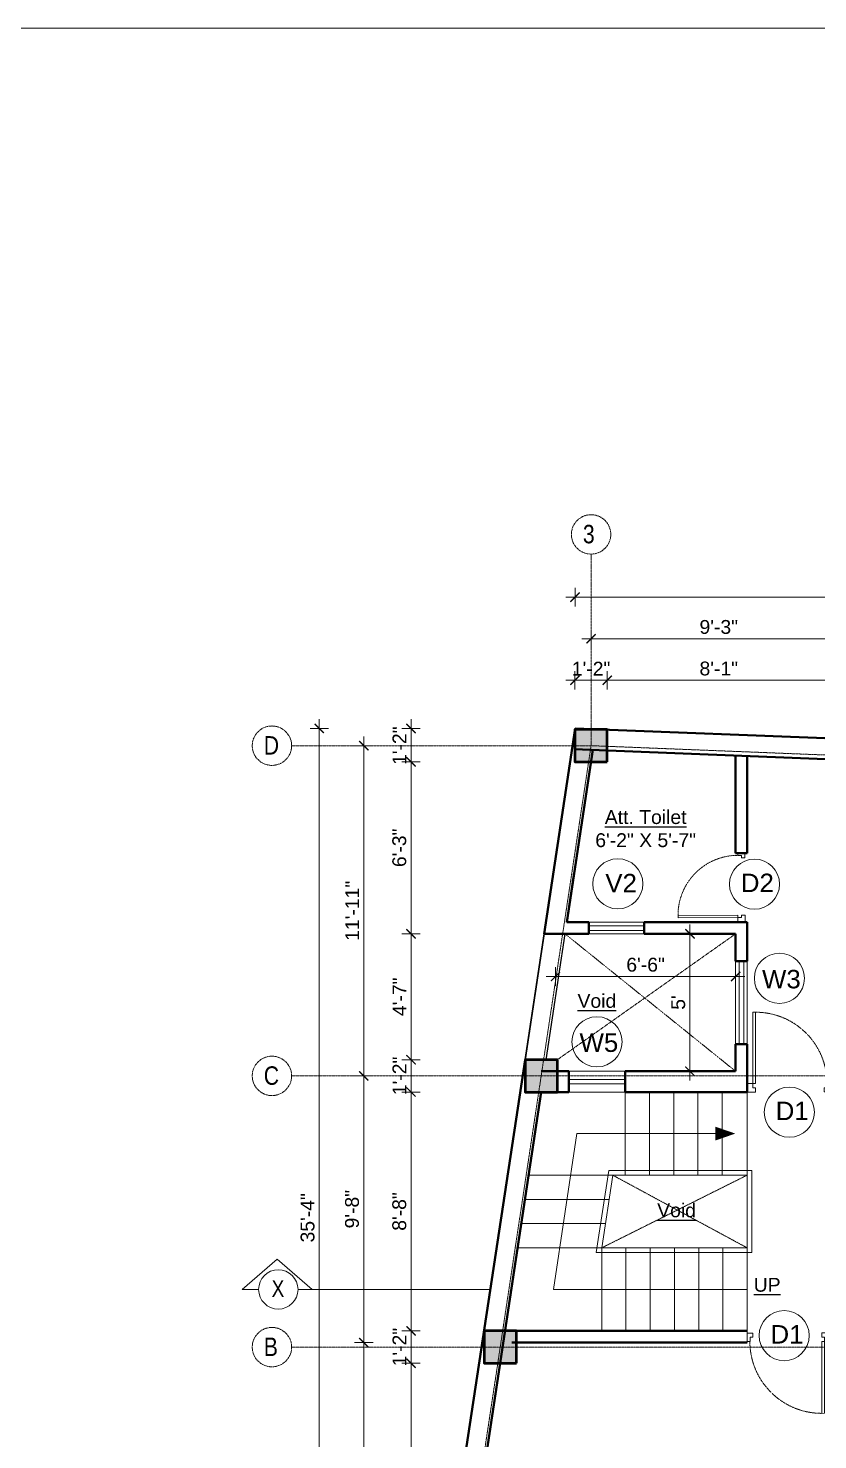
# Model space of a CAD drawing. Header units: inches. Extents: x 135267 to 147066, y -21506 to -19082.
# Drawn here: x 144317 to 144659, y -19693 to -19082 of the extents above; entities that cross this region are included whole.
import ezdxf

# ---------------------------------------------------------------- set-up
doc = ezdxf.new("R2010")
doc.units = ezdxf.units.IN
doc.header["$LTSCALE"] = 0.5
doc.header["$MEASUREMENT"] = 0
doc.header["$PDMODE"] = 66
doc.linetypes.add('CENTER', pattern=[2, 1.25, -0.25, 0.25, -0.25])
doc.linetypes.add('HIDDEN', pattern=[0.375, 0.25, -0.125])
for name, color, linetype, lineweight in [('Annotate-Lite.w', 177, 'Continuous', 9), ('Annotations-Bold.w', 177, 'Continuous', 13), ('C-COLUMN', 1, 'Continuous', 50), ('DIM', 4, 'Continuous', 5), ('DIM 1-100', 4, 'Continuous', 13), ('Door-Window.w', 4, 'Continuous', 15), ('F-FURNITURE', 30, 'Continuous', 13), ('HACTH', 253, 'Continuous', 9), ('stair', 132, 'Continuous', 13), ('TEXT', 220, 'Continuous', 9), ('Toilet', 7, 'Continuous', 25), ('wall', 1, 'Continuous', 40), ('wall light', 6, 'Continuous', 25), ('window', 4, 'Continuous', 13)]:
    doc.layers.add(name, color=color, linetype=linetype, lineweight=lineweight)
doc.styles.add('ARAIL', font='ARIALN.TTF')
doc.styles.add('arial.', font='arial.ttf')
doc.styles.add('gaurav', font='arial.ttf')
doc.styles.get("Standard").update_dxf_attribs({"font": 'arial.ttf'})
doc.dimstyles.new('1 by 96', dxfattribs={"dimtxt": 6, "dimasz": 4, "dimexe": 4, "dimexo": 4, "dimgap": 2, "dimtad": 1, "dimdec": 0, "dimzin": 0, "dimdsep": 46, "dimlunit": 4, "dimtxsty": 'Standard', "dimblk": 'ARCHTICK', "dimcen": 0, "dimdle": 4, "dimadec": 0, "dimazin": 0, "dimtfac": 1, "dimtdec": 0, "dimtix": 1, "dimtofl": 0, "dimtmove": 1, "dimatfit": 3, "dimldrblk": 'ARCHTICK', "dimfxl": 4, "dimfxlon": 1, "dimtolj": 1, "dimtzin": 0, "dimlwd": -1, "dimlwe": -1, "dimarcsym": 0})

# ---------------------------------------------------------------- blocks, each defined once
blk = doc.blocks.new('3-0')
at = {"ltscale": 3}
for p, q in [((11063.05, 10097.68), (11065.97, 10099.9)), ((11065.25, 10097.81), (11066.71, 10098.92)), ((11065.97, 10099.9), (11066.71, 10098.92)), ((11063.05, 10097.68), (11064.53, 10095.73)), ((11065.99, 10096.84), (11064.53, 10095.73)), ((11065.99, 10096.84), (11065.25, 10097.81)), ((11085.5, 10074.13), (11110.32, 10092.96)), ((11111.05, 10091.97), (11110.32, 10092.96)), ((11086.24, 10073.15), (11111.05, 10091.97)), ((11084.04, 10073.02), (11082.57, 10071.91)), ((11082.57, 10071.91), (11084.79, 10068.98)), ((11084.04, 10073.02), (11084.78, 10072.04)), ((11084.78, 10072.04), (11086.24, 10073.15)), ((11084.79, 10068.98), (11087.72, 10071.2)), ((11086.24, 10073.15), (11085.5, 10074.13)), ((11087.72, 10071.2), (11086.24, 10073.15))]:
    blk.add_line(p, q, dxfattribs=at)
at = {"layer": 'Door-Window.w', "color": 9, "linetype": 'HIDDEN', "lineweight": 18}
blk.add_arc((11085.5, 10074.13), 31.16, 37.1906, 127.14649, dxfattribs=at)
blk = doc.blocks.new('_ArchTick')
at = {"color": 0, "linetype": 'ByBlock', "const_width": 0.15}
blk.add_lwpolyline([(-0.5, -0.5), (0.5, 0.5)], dxfattribs=at)
blk = doc.blocks.new('*D83')
at = {"layer": 'Defpoints', "color": 0, "transparency": 16777216}
for p in [(144603.37, -19473.85), (144623.15, -19473.85), (144623.15, -19533.39)]:
    blk.add_point(p, dxfattribs=at)
at = {"layer": 'DIM 1-100', "color": 0, "transparency": 16777216}
for p, q in [((144603.37, -19537.39), (144603.37, -19469.85)), ((144607.37, -19473.85), (144599.37, -19473.85)), ((144607.37, -19533.39), (144599.37, -19533.39))]:
    blk.add_line(p, q, dxfattribs=at)
at = {"layer": 'DIM 1-100', "color": 0, "transparency": 16777216, "xscale": 4, "yscale": 4, "zscale": 4}
for p, rotation in [((144603.37, -19473.85), 90), ((144603.37, -19533.39), 270)]:
    blk.add_blockref('_ArchTick', p, dxfattribs=dict(at, rotation=rotation))
at = {"layer": 'DIM 1-100', "color": 0, "transparency": 16777216, "insert": (144598.32, -19503.62), "char_height": 6, "attachment_point": 5, "rotation": 90}
blk.add_mtext("\\A1;5'", dxfattribs=at)
blk = doc.blocks.new('*D84')
at = {"layer": 'Defpoints', "color": 0, "transparency": 16777216}
for p in [(144623.15, -19473.85), (144623.15, -19492.31), (144545.17, -19501.12)]:
    blk.add_point(p, dxfattribs=at)
at = {"layer": 'DIM 1-100', "color": 0, "transparency": 16777216}
for p, q in [((144545.17, -19496.31), (144545.17, -19488.31)), ((144623.15, -19488.31), (144623.15, -19496.31)), ((144541.17, -19492.31), (144627.15, -19492.31))]:
    blk.add_line(p, q, dxfattribs=at)
at = {"layer": 'DIM 1-100', "color": 0, "transparency": 16777216, "xscale": 4, "yscale": 4, "zscale": 4, "rotation": 180}
blk.add_blockref('_ArchTick', (144545.17, -19492.31), dxfattribs=at)
at = {"layer": 'DIM 1-100', "color": 0, "transparency": 16777216, "xscale": 4, "yscale": 4, "zscale": 4}
blk.add_blockref('_ArchTick', (144623.15, -19492.31), dxfattribs=at)
at = {"layer": 'DIM 1-100', "color": 0, "transparency": 16777216, "insert": (144584.16, -19487.25), "char_height": 6, "attachment_point": 5}
blk.add_mtext('\\A1;6\'-6"', dxfattribs=at)
blk = doc.blocks.new('*D87')
at = {"layer": 'Defpoints', "color": 0, "transparency": 16777216}
for p in [(144553.62, -19384.86), (144482.6, -19399.33), (144553.56, -19399.33)]:
    blk.add_point(p, dxfattribs=at)
at = {"layer": 'DIM 1-100', "color": 0, "transparency": 16777216}
for p, q in [((144486.6, -19384.86), (144478.6, -19384.86)), ((144482.6, -19380.86), (144482.6, -19403.33)), ((144486.6, -19399.33), (144478.6, -19399.33))]:
    blk.add_line(p, q, dxfattribs=at)
at = {"layer": 'DIM 1-100', "color": 0, "transparency": 16777216, "xscale": 4, "yscale": 4, "zscale": 4}
for p, rotation in [((144482.6, -19384.86), 90), ((144482.6, -19399.33), 270)]:
    blk.add_blockref('_ArchTick', p, dxfattribs=dict(at, rotation=rotation))
at = {"layer": 'DIM 1-100', "color": 0, "transparency": 16777216, "insert": (144477.58, -19392.33), "char_height": 6, "attachment_point": 5, "rotation": 90}
blk.add_mtext('\\A1;1\'-2"', dxfattribs=at)
blk = doc.blocks.new('*D143')
at = {"layer": 'Defpoints', "color": 0, "transparency": 16777216}
for p in [(144553.56, -19399.33), (144482.6, -19473.85), (144540.18, -19473.85)]:
    blk.add_point(p, dxfattribs=at)
at = {"layer": 'DIM 1-100', "color": 0, "transparency": 16777216}
for p, q in [((144482.6, -19395.33), (144482.6, -19477.85)), ((144486.6, -19399.33), (144478.6, -19399.33)), ((144486.6, -19473.85), (144478.6, -19473.85))]:
    blk.add_line(p, q, dxfattribs=at)
at = {"layer": 'DIM 1-100', "color": 0, "transparency": 16777216, "xscale": 4, "yscale": 4, "zscale": 4}
for p, rotation in [((144482.6, -19399.33), 90), ((144482.6, -19473.85), 270)]:
    blk.add_blockref('_ArchTick', p, dxfattribs=dict(at, rotation=rotation))
at = {"layer": 'DIM 1-100', "color": 0, "transparency": 16777216, "insert": (144477.53, -19436.59), "char_height": 6, "attachment_point": 5, "rotation": 90}
blk.add_mtext('\\A1;6\'-3"', dxfattribs=at)
blk = doc.blocks.new('*D144')
at = {"layer": 'Defpoints', "color": 0, "transparency": 16777216}
for p in [(144540.18, -19473.85), (144482.6, -19528.39), (144531.95, -19528.39)]:
    blk.add_point(p, dxfattribs=at)
at = {"layer": 'DIM 1-100', "color": 0, "transparency": 16777216}
for p, q in [((144482.6, -19469.85), (144482.6, -19532.39)), ((144486.6, -19473.85), (144478.6, -19473.85)), ((144486.6, -19528.39), (144478.6, -19528.39))]:
    blk.add_line(p, q, dxfattribs=at)
at = {"layer": 'DIM 1-100', "color": 0, "transparency": 16777216, "xscale": 4, "yscale": 4, "zscale": 4}
for p, rotation in [((144482.6, -19473.85), 90), ((144482.6, -19528.39), 270)]:
    blk.add_blockref('_ArchTick', p, dxfattribs=dict(at, rotation=rotation))
at = {"layer": 'DIM 1-100', "color": 0, "transparency": 16777216, "insert": (144477.6, -19501.12), "char_height": 6, "attachment_point": 5, "rotation": 90}
blk.add_mtext('\\A1;4\'-7"', dxfattribs=at)
blk = doc.blocks.new('*D145')
at = {"layer": 'Defpoints', "color": 0, "transparency": 16777216}
for p in [(144531.95, -19528.39), (144482.6, -19542.39), (144531.95, -19542.39)]:
    blk.add_point(p, dxfattribs=at)
at = {"layer": 'DIM 1-100', "color": 0, "transparency": 16777216}
for p, q in [((144482.6, -19524.39), (144482.6, -19546.39)), ((144486.6, -19528.39), (144478.6, -19528.39)), ((144486.6, -19542.39), (144478.6, -19542.39))]:
    blk.add_line(p, q, dxfattribs=at)
at = {"layer": 'DIM 1-100', "color": 0, "transparency": 16777216, "xscale": 4, "yscale": 4, "zscale": 4}
for p, rotation in [((144482.6, -19528.39), 90), ((144482.6, -19542.39), 270)]:
    blk.add_blockref('_ArchTick', p, dxfattribs=dict(at, rotation=rotation))
at = {"layer": 'DIM 1-100', "color": 0, "transparency": 16777216, "insert": (144477.58, -19535.39), "char_height": 6, "attachment_point": 5, "rotation": 90}
blk.add_mtext('\\A1;1\'-2"', dxfattribs=at)
blk = doc.blocks.new('*D146')
at = {"layer": 'Defpoints', "color": 0, "transparency": 16777216}
for p in [(144531.95, -19542.39), (144482.6, -19645.89), (144514.21, -19645.89)]:
    blk.add_point(p, dxfattribs=at)
at = {"layer": 'DIM 1-100', "color": 0, "transparency": 16777216}
for p, q in [((144482.6, -19538.39), (144482.6, -19649.89)), ((144486.6, -19542.39), (144478.6, -19542.39)), ((144486.6, -19645.89), (144478.6, -19645.89))]:
    blk.add_line(p, q, dxfattribs=at)
at = {"layer": 'DIM 1-100', "color": 0, "transparency": 16777216, "xscale": 4, "yscale": 4, "zscale": 4}
for p, rotation in [((144482.6, -19542.39), 90), ((144482.6, -19645.89), 270)]:
    blk.add_blockref('_ArchTick', p, dxfattribs=dict(at, rotation=rotation))
at = {"layer": 'DIM 1-100', "color": 0, "transparency": 16777216, "insert": (144477.53, -19594.14), "char_height": 6, "attachment_point": 5, "rotation": 90}
blk.add_mtext('\\A1;8\'-8"', dxfattribs=at)
blk = doc.blocks.new('*D147')
at = {"layer": 'Defpoints', "color": 0, "transparency": 16777216}
for p in [(144514.21, -19645.89), (144482.6, -19659.89), (144514.21, -19659.89)]:
    blk.add_point(p, dxfattribs=at)
at = {"layer": 'DIM 1-100', "color": 0, "transparency": 16777216}
for p, q in [((144482.6, -19641.89), (144482.6, -19663.89)), ((144486.6, -19645.89), (144478.6, -19645.89)), ((144486.6, -19659.89), (144478.6, -19659.89))]:
    blk.add_line(p, q, dxfattribs=at)
at = {"layer": 'DIM 1-100', "color": 0, "transparency": 16777216, "xscale": 4, "yscale": 4, "zscale": 4}
for p, rotation in [((144482.6, -19645.89), 90), ((144482.6, -19659.89), 270)]:
    blk.add_blockref('_ArchTick', p, dxfattribs=dict(at, rotation=rotation))
at = {"layer": 'DIM 1-100', "color": 0, "transparency": 16777216, "insert": (144477.58, -19652.89), "char_height": 6, "attachment_point": 5, "rotation": 90}
blk.add_mtext('\\A1;1\'-2"', dxfattribs=at)
blk = doc.blocks.new('*D148')
at = {"layer": 'Defpoints', "color": 0, "transparency": 16777216}
for p in [(144514.21, -19659.89), (144482.6, -19772.54), (144509.08, -19772.54)]:
    blk.add_point(p, dxfattribs=at)
at = {"layer": 'DIM 1-100', "color": 0, "transparency": 16777216}
for p, q in [((144486.6, -19659.89), (144478.6, -19659.89)), ((144482.6, -19655.89), (144482.6, -19776.54)), ((144486.6, -19772.54), (144478.6, -19772.54))]:
    blk.add_line(p, q, dxfattribs=at)
at = {"layer": 'DIM 1-100', "color": 0, "transparency": 16777216, "xscale": 4, "yscale": 4, "zscale": 4}
for p, rotation in [((144482.6, -19659.89), 90), ((144482.6, -19772.54), 270)]:
    blk.add_blockref('_ArchTick', p, dxfattribs=dict(at, rotation=rotation))
at = {"layer": 'DIM 1-100', "color": 0, "transparency": 16777216, "insert": (144477.53, -19716.22), "char_height": 6, "attachment_point": 5, "rotation": 90}
blk.add_mtext('\\A1;9\'-5"', dxfattribs=at)
blk = doc.blocks.new('*D151')
at = {"layer": 'Defpoints', "color": 0, "transparency": 16777216}
for p in [(144560.56, -19392.33), (144462.13, -19535.39), (144538.95, -19535.39)]:
    blk.add_point(p, dxfattribs=at)
at = {"layer": 'DIM 1-100', "color": 0, "transparency": 16777216}
for p, q in [((144462.13, -19388.33), (144462.13, -19539.39)), ((144466.13, -19392.33), (144458.13, -19392.33)), ((144466.13, -19535.39), (144458.13, -19535.39))]:
    blk.add_line(p, q, dxfattribs=at)
at = {"layer": 'DIM 1-100', "color": 0, "transparency": 16777216, "xscale": 4, "yscale": 4, "zscale": 4}
for p, rotation in [((144462.13, -19392.33), 90), ((144462.13, -19535.39), 270)]:
    blk.add_blockref('_ArchTick', p, dxfattribs=dict(at, rotation=rotation))
at = {"layer": 'DIM 1-100', "color": 0, "transparency": 16777216, "insert": (144457.12, -19463.86), "char_height": 6, "attachment_point": 5, "rotation": 90}
blk.add_mtext('\\A1;11\'-11"', dxfattribs=at)
blk = doc.blocks.new('*D152')
at = {"layer": 'Defpoints', "color": 0, "transparency": 16777216}
for p in [(144538.95, -19535.39), (144462.13, -19650.89), (144526.21, -19650.89)]:
    blk.add_point(p, dxfattribs=at)
at = {"layer": 'DIM 1-100', "color": 0, "transparency": 16777216}
for p, q in [((144462.13, -19531.39), (144462.13, -19654.89)), ((144466.13, -19535.39), (144458.13, -19535.39)), ((144466.13, -19650.89), (144458.13, -19650.89))]:
    blk.add_line(p, q, dxfattribs=at)
at = {"layer": 'DIM 1-100', "color": 0, "transparency": 16777216, "xscale": 4, "yscale": 4, "zscale": 4}
for p, rotation in [((144462.13, -19535.39), 90), ((144462.13, -19650.89), 270)]:
    blk.add_blockref('_ArchTick', p, dxfattribs=dict(at, rotation=rotation))
at = {"layer": 'DIM 1-100', "color": 0, "transparency": 16777216, "insert": (144457.06, -19593.14), "char_height": 6, "attachment_point": 5, "rotation": 90}
blk.add_mtext('\\A1;9\'-8"', dxfattribs=at)
blk = doc.blocks.new('*D153')
at = {"layer": 'Defpoints', "color": 0, "transparency": 16777216}
for p in [(144526.21, -19650.89), (144462.13, -19779.54), (144502.08, -19779.54)]:
    blk.add_point(p, dxfattribs=at)
at = {"layer": 'DIM 1-100', "color": 0, "transparency": 16777216}
for p, q in [((144462.13, -19646.89), (144462.13, -19783.54)), ((144466.13, -19650.89), (144458.13, -19650.89)), ((144466.13, -19779.54), (144458.13, -19779.54))]:
    blk.add_line(p, q, dxfattribs=at)
at = {"layer": 'DIM 1-100', "color": 0, "transparency": 16777216, "xscale": 4, "yscale": 4, "zscale": 4}
for p, rotation in [((144462.13, -19650.89), 90), ((144462.13, -19779.54), 270)]:
    blk.add_blockref('_ArchTick', p, dxfattribs=dict(at, rotation=rotation))
at = {"layer": 'DIM 1-100', "color": 0, "transparency": 16777216, "insert": (144457.06, -19715.22), "char_height": 6, "attachment_point": 5, "rotation": 90}
blk.add_mtext('\\A1;10\'-9"', dxfattribs=at)
blk = doc.blocks.new('*D154')
at = {"layer": 'Defpoints', "color": 0, "transparency": 16777216}
for p in [(144553.62, -19384.86), (144442.88, -19808.87), (144489.6, -19808.87)]:
    blk.add_point(p, dxfattribs=at)
at = {"layer": 'DIM 1-100', "color": 0, "transparency": 16777216}
for p, q in [((144446.88, -19384.86), (144438.88, -19384.86)), ((144442.88, -19380.86), (144442.88, -19812.87)), ((144446.88, -19808.87), (144438.88, -19808.87))]:
    blk.add_line(p, q, dxfattribs=at)
at = {"layer": 'DIM 1-100', "color": 0, "transparency": 16777216, "xscale": 4, "yscale": 4, "zscale": 4}
for p, rotation in [((144442.88, -19384.86), 90), ((144442.88, -19808.87), 270)]:
    blk.add_blockref('_ArchTick', p, dxfattribs=dict(at, rotation=rotation))
at = {"layer": 'DIM 1-100', "color": 0, "transparency": 16777216, "insert": (144437.81, -19596.87), "char_height": 6, "attachment_point": 5, "rotation": 90}
blk.add_mtext('\\A1;35\'-4"', dxfattribs=at)
blk = doc.blocks.new('*D158')
at = {"layer": 'Defpoints', "color": 0, "transparency": 16777216}
for p in [(144567.56, -19363.99), (144553.56, -19385.33), (144567.56, -19385.33)]:
    blk.add_point(p, dxfattribs=at)
at = {"layer": 'DIM 1-100', "color": 0, "transparency": 16777216}
for p, q in [((144553.56, -19367.99), (144553.56, -19359.99)), ((144567.56, -19367.99), (144567.56, -19359.99)), ((144549.56, -19363.99), (144571.56, -19363.99))]:
    blk.add_line(p, q, dxfattribs=at)
at = {"layer": 'DIM 1-100', "color": 0, "transparency": 16777216, "xscale": 4, "yscale": 4, "zscale": 4, "rotation": 180}
blk.add_blockref('_ArchTick', (144553.56, -19363.99), dxfattribs=at)
at = {"layer": 'DIM 1-100', "color": 0, "transparency": 16777216, "xscale": 4, "yscale": 4, "zscale": 4}
blk.add_blockref('_ArchTick', (144567.56, -19363.99), dxfattribs=at)
at = {"layer": 'DIM 1-100', "color": 0, "transparency": 16777216, "insert": (144560.56, -19358.98), "char_height": 6, "attachment_point": 5}
blk.add_mtext('\\A1;1\'-2"', dxfattribs=at)
blk = doc.blocks.new('*D159')
at = {"layer": 'Defpoints', "color": 0, "transparency": 16777216}
for p in [(144664.15, -19363.99), (144567.56, -19385.33), (144664.15, -19389.77)]:
    blk.add_point(p, dxfattribs=at)
at = {"layer": 'DIM 1-100', "color": 0, "transparency": 16777216}
for p, q in [((144567.56, -19367.99), (144567.56, -19359.99)), ((144664.15, -19367.99), (144664.15, -19359.99)), ((144563.56, -19363.99), (144668.15, -19363.99))]:
    blk.add_line(p, q, dxfattribs=at)
at = {"layer": 'DIM 1-100', "color": 0, "transparency": 16777216, "xscale": 4, "yscale": 4, "zscale": 4, "rotation": 180}
blk.add_blockref('_ArchTick', (144567.56, -19363.99), dxfattribs=at)
at = {"layer": 'DIM 1-100', "color": 0, "transparency": 16777216, "xscale": 4, "yscale": 4, "zscale": 4}
blk.add_blockref('_ArchTick', (144664.15, -19363.99), dxfattribs=at)
at = {"layer": 'DIM 1-100', "color": 0, "transparency": 16777216, "insert": (144615.85, -19358.93), "char_height": 6, "attachment_point": 5}
blk.add_mtext('\\A1;8\'-1"', dxfattribs=at)
blk = doc.blocks.new('*D155')
at = {"layer": 'Defpoints', "color": 0, "transparency": 16777216}
for p in [(144671.15, -19345.99), (144560.56, -19385.33), (144671.15, -19389.5)]:
    blk.add_point(p, dxfattribs=at)
at = {"layer": 'DIM 1-100', "color": 0, "transparency": 16777216}
for p, q in [((144560.56, -19349.99), (144560.56, -19341.99)), ((144671.15, -19349.99), (144671.15, -19341.99)), ((144556.56, -19345.99), (144675.15, -19345.99))]:
    blk.add_line(p, q, dxfattribs=at)
at = {"layer": 'DIM 1-100', "color": 0, "transparency": 16777216, "xscale": 4, "yscale": 4, "zscale": 4, "rotation": 180}
blk.add_blockref('_ArchTick', (144560.56, -19345.99), dxfattribs=at)
at = {"layer": 'DIM 1-100', "color": 0, "transparency": 16777216, "xscale": 4, "yscale": 4, "zscale": 4}
blk.add_blockref('_ArchTick', (144671.15, -19345.99), dxfattribs=at)
at = {"layer": 'DIM 1-100', "color": 0, "transparency": 16777216, "insert": (144615.85, -19340.93), "char_height": 6, "attachment_point": 5}
blk.add_mtext('\\A1;9\'-3"', dxfattribs=at)
blk = doc.blocks.new('*D157')
at = {"layer": 'Defpoints', "color": 0, "transparency": 16777216}
for p in [(144553.62, -19327.99), (144553.62, -19384.86), (144796.38, -19394.44)]:
    blk.add_point(p, dxfattribs=at)
at = {"layer": 'DIM 1-100', "color": 0, "transparency": 16777216}
for p, q in [((144553.62, -19331.99), (144553.62, -19323.99)), ((144796.38, -19331.99), (144796.38, -19323.99)), ((144800.38, -19327.99), (144549.62, -19327.99))]:
    blk.add_line(p, q, dxfattribs=at)
at = {"layer": 'DIM 1-100', "color": 0, "transparency": 16777216, "xscale": 4, "yscale": 4, "zscale": 4, "rotation": 180}
blk.add_blockref('_ArchTick', (144553.62, -19327.99), dxfattribs=at)
at = {"layer": 'DIM 1-100', "color": 0, "transparency": 16777216, "xscale": 4, "yscale": 4, "zscale": 4}
blk.add_blockref('_ArchTick', (144796.38, -19327.99), dxfattribs=at)
at = {"layer": 'DIM 1-100', "color": 0, "transparency": 16777216, "insert": (144675, -19322.93), "char_height": 6, "attachment_point": 5}
blk.add_mtext('\\A1;20\'-3"', dxfattribs=at)

msp = doc.modelspace()

# ---------------------------------------------------------------- hatches: boundary and pattern name
at = {"layer": 'C-COLUMN'}
h = msp.add_hatch(color=256, dxfattribs=at)
h.dxf.hatch_style = 1
h.paths.add_polyline_path([(144553.56, -19385.33), (144553.56, -19399.33), (144567.56, -19399.33), (144567.56, -19385.33)])
h = msp.add_hatch(color=256, dxfattribs=at)
h.dxf.hatch_style = 1
h.paths.add_polyline_path([(144531.95, -19528.39), (144531.95, -19542.39), (144545.95, -19542.39), (144545.95, -19528.39)])
h = msp.add_hatch(color=256, dxfattribs=at)
h.dxf.hatch_style = 1
h.paths.add_polyline_path([(144514.21, -19645.89), (144514.21, -19659.89), (144528.21, -19659.89), (144528.21, -19645.89)])

# ---------------------------------------------------------------- linework, layer by layer
at = {"layer": 'Annotate-Lite.w', "ltscale": 0.005}
for centre in [(144572.12, -19452.16), (144631.34, -19452.33), (144642.12, -19493.11), (144563.11, -19520.65), (144646.42, -19551.12), (144644.18, -19647.91)]:
    msp.add_circle(centre, 10.86, dxfattribs=at)
at = {"layer": 'Annotations-Bold.w', "linetype": 'CENTER', "ltscale": 0.3}
for p, q in [((144430.9, -19535.39), (144877.65, -19535.39)), ((144430.9, -19652.89), (144877.65, -19652.89))]:
    msp.add_line(p, q, dxfattribs=at)
for points in [[(144560.56, -19309.32), (144560.56, -19392.33), (144538.95, -19535.39), (144521.21, -19652.89), (144502.08, -19779.54), (144502.08, -19869.54)], [(144430.9, -19392.33), (144560.56, -19392.33), (144789.38, -19401.44), (144877.65, -19401.44)]]:
    msp.add_lwpolyline(points, dxfattribs=at)
at = {"layer": 'Annotations-Bold.w', "linetype": 'CENTER', "ltscale": 1.5}
for centre in [(144560.56, -19300.79), (144422.37, -19392.33), (144422.37, -19535.39), (144422.37, -19652.89)]:
    msp.add_circle(centre, 8.53, dxfattribs=at)
at = {"layer": 'C-COLUMN'}
for points in [[(144567.56, -19399.33), (144567.56, -19385.33), (144553.56, -19385.33), (144553.56, -19399.33)], [(144545.95, -19542.39), (144545.95, -19528.39), (144531.95, -19528.39), (144531.95, -19542.39)], [(144528.21, -19659.89), (144528.21, -19645.89), (144514.21, -19645.89), (144514.21, -19659.89)]]:
    msp.add_lwpolyline(points, close=True, dxfattribs=at)
at = {"layer": 'Defpoints'}
msp.add_lwpolyline([(144553.62, -19384.86), (144796.38, -19394.44), (144796.38, -19786.54), (144492.99, -19786.43), (144553.62, -19384.86)], dxfattribs=at)
at = {"layer": 'DIM'}
for p, q in [((144544.23, -19627.89), (144554.42, -19560.39)), ((144554.42, -19560.39), (144614.35, -19560.39, 0)), ((144544.23, -19627.89), (144628.15, -19627.89))]:
    msp.add_line(p, q, dxfattribs=at)
at = {"layer": 'F-FURNITURE'}
msp.add_lwpolyline([(141686.53, -19081.5), (147066.12, -19081.5), (147066.12, -21384.16), (141686.53, -21384.16)], close=True, dxfattribs=at)
at = {"layer": 'HACTH', "linetype": 'HIDDEN'}
for p, q in [((144623.15, -19473.85), (144545.95, -19528.39)), ((144549.28, -19473.85), (144623.15, -19533.39)), ((144628.15, -19578.39), (144565.15, -19609.89)), ((144628.15, -19609.89), (144569.91, -19578.39))]:
    msp.add_line(p, q, dxfattribs=at)
at = {"layer": 'stair', "linetype": 'ByBlock'}
for p, q in [((144628.15, -19542.39), (144628.15, -19650.89)), ((144533.5, -19578.39), (144569.91, -19578.39)), ((144562.83, -19611.89), (144568.19, -19576.39)), ((144565.15, -19609.89), (144569.91, -19578.39)), ((144568.19, -19576.39), (144630.15, -19576.39)), ((144569.91, -19578.39), (144628.15, -19578.39)), ((144630.15, -19576.39), (144630.15, -19611.89)), ((144531.91, -19588.89), (144568.32, -19588.89)), ((144530.33, -19599.39), (144566.74, -19599.39)), ((144528.74, -19609.89), (144565.15, -19609.89)), ((144562.83, -19611.89), (144630.15, -19611.89)), ((144565.15, -19609.89), (144628.15, -19609.89)), ((144565.15, -19609.89), (144565.15, -19645.89)), ((144575.65, -19609.89), (144575.65, -19645.89)), ((144586.15, -19609.89), (144586.15, -19645.89)), ((144596.65, -19609.89), (144596.65, -19645.89)), ((144607.15, -19609.89), (144607.15, -19645.89)), ((144617.65, -19609.89), (144617.65, -19645.89))]:
    msp.add_line(p, q, dxfattribs=at)
for points in [[(144575.34, -19542.39), (144575.34, -19578.39)], [(144585.84, -19542.39), (144585.84, -19578.39)], [(144596.34, -19542.39), (144596.34, -19578.39)], [(144606.84, -19542.39), (144606.84, -19578.39)], [(144617.34, -19542.39), (144617.34, -19578.39)]]:
    msp.add_lwpolyline(points, dxfattribs=at)
at = {"layer": 'stair', "linetype": 'ByBlock', "elevation": 0}
msp.add_lwpolyline([(144614.35, -19560.39, 6, 0, 0), (144623.03, -19560.39, 0, 0, 0)], format="xyseb", dxfattribs=at)
at = {"layer": 'TEXT'}
for points in [[(144416.59, -19627.89), (144409.45, -19627.89), (144424.59, -19614.81), (144439.73, -19627.89)], [(144516.92, -19627.89), (144433.66, -19627.89)]]:
    msp.add_lwpolyline(points, dxfattribs=at)
msp.add_circle((144425.12, -19627.89), 8.53, dxfattribs=at)
at = {"layer": 'Toilet'}
msp.add_line((144796.38, -19394.44), (144553.62, -19384.86), dxfattribs=at)
at = {"layer": 'wall'}
for p, q in [((144553.62, -19384.86), (144540.18, -19473.85)), ((144553.62, -19384.86), (144540.18, -19473.85)), ((144553.62, -19384.86), (144540.18, -19473.85)), ((144796.38, -19394.44), (144553.62, -19384.86)), ((144755.38, -19401.83), (144553.26, -19393.85)), ((144628.15, -19438.85), (144628.15, -19396.81)), ((144628.15, -19438.85), (144623.15, -19438.85)), ((144550.04, -19468.85), (144559.6, -19468.85)), ((144559.6, -19473.85), (144559.6, -19468.85)), ((144583.6, -19473.85), (144583.6, -19468.85)), ((144583.6, -19468.85), (144628.15, -19468.85)), ((144628.15, -19485.62), (144628.15, -19468.85)), ((144540.18, -19473.85), (144559.6, -19473.85)), ((144583.6, -19473.85), (144623.15, -19473.85)), ((144623.15, -19485.62), (144628.15, -19485.62)), ((144623.15, -19521.62), (144628.15, -19521.62)), ((144628.15, -19542.39), (144628.15, -19521.62)), ((144531.95, -19528.39), (144494.78, -19774.54)), ((144531.95, -19528.39), (144494.78, -19774.54)), ((144531.95, -19528.39), (144495.08, -19772.54)), ((144550.95, -19533.39), (144538.94, -19533.39)), ((144550.95, -19542.39), (144550.95, -19533.39)), ((144623.15, -19533.39), (144575.34, -19533.39)), ((144575.34, -19542.39), (144575.34, -19533.39)), ((144550.95, -19542.39), (144538.94, -19542.39)), ((144628.15, -19542.39), (144575.34, -19542.39)), ((144628.15, -19645.89), (144523.31, -19645.89)), ((144628.15, -19645.89), (144523.31, -19645.89)), ((144628.15, -19650.89), (144526.21, -19650.89))]:
    msp.add_line(p, q, dxfattribs=at)
for points in [[(144561.31, -19394.17), (144550.04, -19468.85)], [(144623.15, -19438.85), (144623.15, -19396.61)], [(144553.28, -19447.39), (144550.04, -19468.85)], [(144623.15, -19485.62), (144623.15, -19473.85)], [(144623.15, -19533.39), (144623.15, -19521.62)], [(144538.95, -19542.39), (144504.94, -19767.54)], [(144538.95, -19542.39), (144504.94, -19767.54)]]:
    msp.add_lwpolyline(points, dxfattribs=at)
at = {"layer": 'wall light'}
for points in [[(144540.18, -19473.85), (144531.95, -19528.39)], [(144541.05, -19528.39), (144549.28, -19473.85)]]:
    msp.add_lwpolyline(points, dxfattribs=at)
at = {"layer": 'window'}
for p, q in [((144559.6, -19468.85), (144583.6, -19468.85)), ((144583.6, -19470.35), (144559.6, -19470.35)), ((144583.6, -19472.35), (144559.6, -19472.35)), ((144583.6, -19473.85), (144559.6, -19473.85)), ((144623.15, -19485.62), (144623.15, -19521.62)), ((144624.65, -19521.62), (144624.65, -19485.62)), ((144626.65, -19521.62), (144626.65, -19485.62)), ((144628.19, -19521.65), (144628.19, -19485.62)), ((144550.95, -19533.39), (144575.34, -19533.39)), ((144575.34, -19536.89), (144550.95, -19536.89)), ((144575.34, -19538.89), (144550.95, -19538.89)), ((144575.34, -19542.39), (144550.95, -19542.39))]:
    msp.add_line(p, q, dxfattribs=at)

# ---------------------------------------------------------------- block references
at = {"layer": 'Door-Window.w', "linetype": 'ByBlock'}
for p, xscale, yscale, zscale, rotation in [((157056.8, -20552.76), -0.8331589850765497, 0.8331589850765497, 0.8331589850765497, 37.2669371386873), ((143316.72, -34353.84), -0.9929335375360637, 0.9929335375360642, 0.9929335375360642, 307.1908588396141), ((145984.71, -4733.04), -0.9997905232426018, 0.9997905232426019, 0.9997905232426019, 127.1905952391612)]:
    msp.add_blockref('3-0', p, dxfattribs=dict(at, xscale=xscale, yscale=yscale, zscale=zscale, rotation=rotation))

# ---------------------------------------------------------------- texts
at = {"layer": 'Annotate-Lite.w', "ltscale": 0.005, "char_height": 8, "attachment_point": 1, "style": 'gaurav'}
for s, insert in [('V2', (144566.73, -19447.88)), ('D2', (144625.42, -19447.77)), ('W3', (144634.58, -19489.46)), ('W5', (144555.57, -19517)), ('D1', (144640.5, -19546.57)), ('D1', (144638.26, -19643.35))]:
    msp.add_mtext_dynamic_manual_height_columns(s, width=8, gutter_width=100, heights=[0], dxfattribs=dict(at, insert=insert))
at = {"layer": 'Annotations-Bold.w', "linetype": 'CENTER', "ltscale": 1.5, "char_height": 8, "attachment_point": 1, "style": 'ARAIL'}
for s, insert in [('3', (144557.02, -19296.65)), ('D', (144418.83, -19388.19)), ('C', (144418.83, -19531.25)), ('B', (144418.83, -19648.75))]:
    msp.add_mtext_dynamic_manual_height_columns(s, width=6.5393, gutter_width=100, heights=[0], dxfattribs=dict(at, insert=insert))
at = {"layer": 'TEXT', "lineweight": -2, "char_height": 6, "width": 127.5059, "attachment_point": 5, "style": 'arial.'}
for s, insert in [('{\\LAtt. Toilet\\P}6\'-2" X 5\'-7"', (144584.19, -19428.31)), ('{\\LVoid}', (144563.07, -19502.94)), ('{\\LVoid}', (144597.58, -19593.67)), ('{\\LUP}', (144636.8, -19625.94))]:
    msp.add_mtext(s, dxfattribs=dict(at, insert=insert))
at = {"layer": 'TEXT', "insert": (144427.72, -19623.96), "char_height": 7.2, "attachment_point": 3, "style": 'ARAIL'}
msp.add_mtext_dynamic_manual_height_columns('X', width=125.4648, gutter_width=90, heights=[0], dxfattribs=at)

# ---------------------------------------------------------------- dimensions: what is measured, and where the dimension line sits
at = {"layer": 'DIM 1-100'}
for base, p1, p2, angle, picture, middle in [((144553.62, -19327.99), (144796.38, -19394.44), (144553.62, -19384.86), 180, '*D157', (144675, -19322.93)), ((144671.15, -19345.99), (144560.56, -19385.33), (144671.15, -19389.5), 180, '*D155', (144615.85, -19340.93)), ((144664.15, -19363.99), (144567.56, -19385.33), (144664.15, -19389.77), 180, '*D159', (144615.85, -19358.93)), ((144442.88, -19808.87), (144553.62, -19384.86), (144489.6, -19808.87), 90, '*D154', (144437.81, -19596.87)), ((144462.13, -19535.39), (144560.56, -19392.33), (144538.95, -19535.39), 90, '*D151', (144457.12, -19463.86)), ((144482.6, -19473.85), (144553.56, -19399.33), (144540.18, -19473.85), 90, '*D143', (144477.53, -19436.59)), ((144482.6, -19528.39), (144540.18, -19473.85), (144531.95, -19528.39), 90, '*D144', (144477.6, -19501.12)), ((144603.37, -19473.85), (144623.15, -19533.39), (144623.15, -19473.85), 90, '*D83', (144598.32, -19503.62)), ((144623.15, -19492.31), (144545.17, -19501.12), (144623.15, -19473.85), 180, '*D84', (144584.16, -19487.25)), ((144462.12766885, -19650.89210025), (144538.94708071, -19535.39210025), (144526.2065162, -19650.89210025), 90, '*D152', (144457.06423093, -19593.14210025)), ((144482.59641885, -19645.89210025), (144531.94708071, -19542.39210025), (144514.2065162, -19645.89210025), 90, '*D146', (144477.53298093, -19594.14210025)), ((144462.13, -19779.54), (144526.21, -19650.89), (144502.08, -19779.54), 90, '*D153', (144457.06, -19715.22)), ((144482.6, -19772.54), (144514.21, -19659.89), (144509.08, -19772.54), 90, '*D148', (144477.53, -19716.22))]:
    dim = msp.add_linear_dim(base=base, p1=p1, p2=p2, angle=angle, dimstyle='1 by 96', dxfattribs=at)
    dim.commit()
    dim.dimension.update_dxf_attribs({"geometry": picture, "text_midpoint": middle})
for base, p1, p2, angle, picture, middle in [((144567.56, -19363.99), (144553.56, -19385.33), (144567.56, -19385.33), 180, '*D158', (144560.56, -19363.99)), ((144482.6, -19399.33), (144553.62, -19384.86), (144553.56, -19399.33), 90, '*D87', (144482.6, -19392.33)), ((144482.6, -19542.39), (144531.95, -19528.39), (144531.95, -19542.39), 90, '*D145', (144482.6, -19535.39)), ((144482.6, -19659.89), (144514.21, -19645.89), (144514.21, -19659.89), 90, '*D147', (144482.6, -19652.89))]:
    dim = msp.add_linear_dim(base=base, p1=p1, p2=p2, angle=angle, dimstyle='1 by 96', dxfattribs=at)
    dim.commit()
    dim.dimension.update_dxf_attribs({"geometry": picture, "text_midpoint": middle, "dimtype": 160})

doc.saveas('drawing.dxf')
